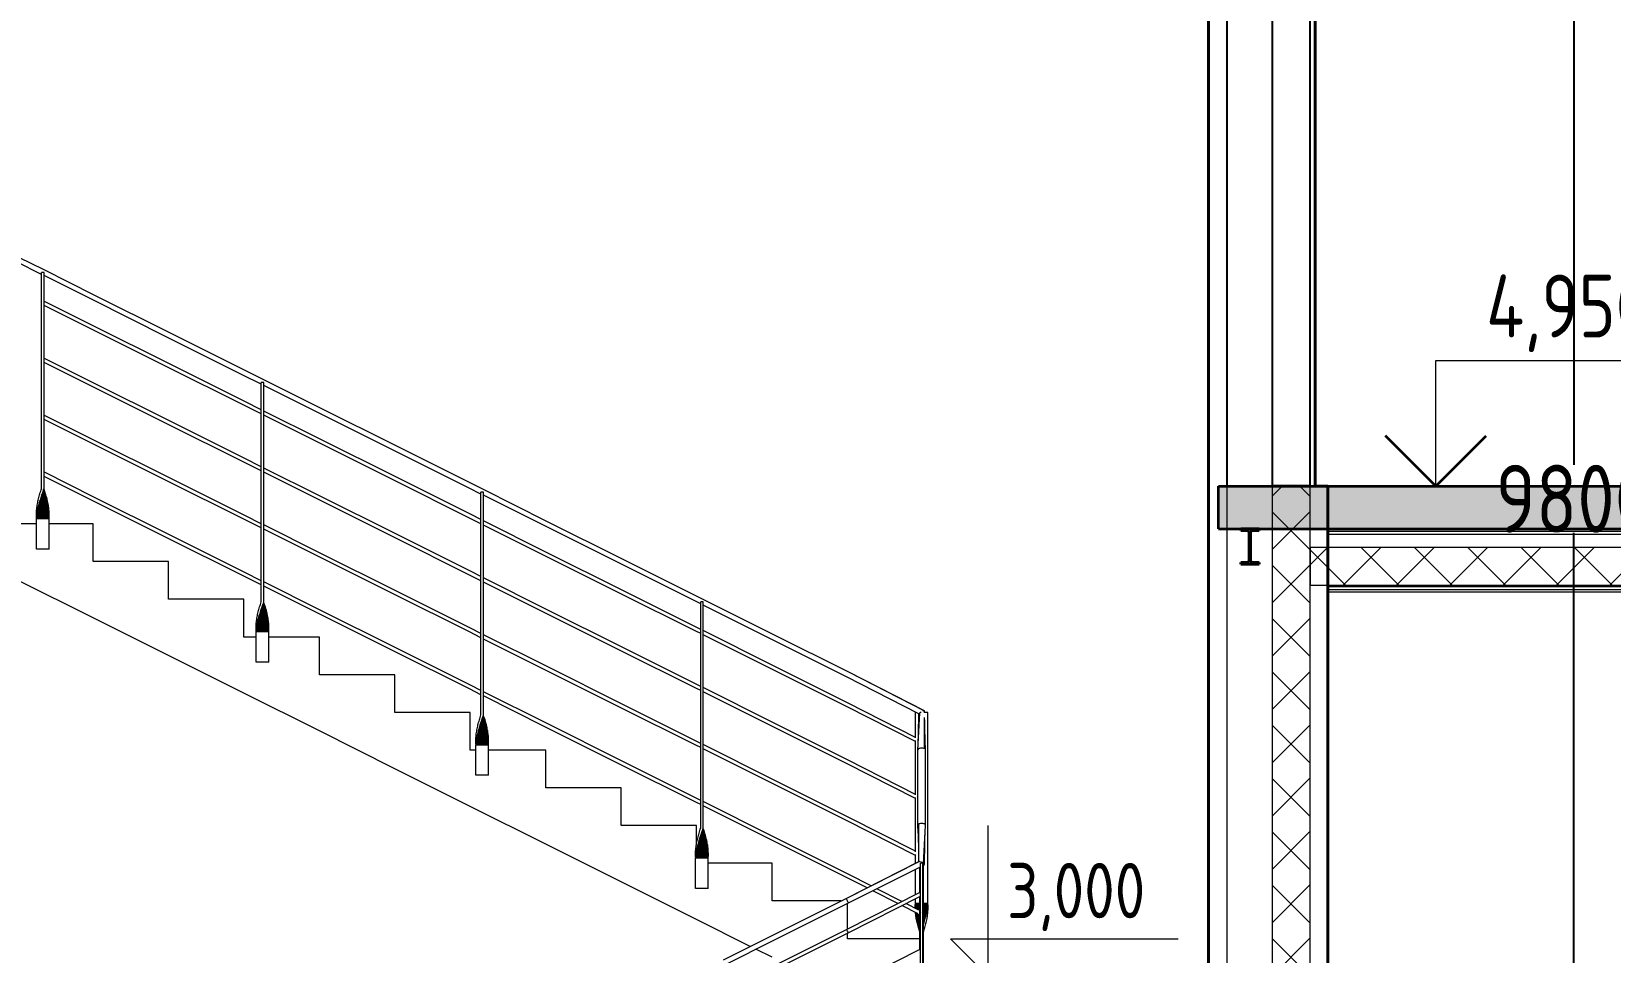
# Model space of a CAD drawing. Header units: millimetres. Extents: x 38742 to 132043, y -3942 to 12834.
# Drawn here: x 67011 to 73289, y 3095 to 6758 of the extents above; entities that cross this region are included whole.
import ezdxf

# ---------------------------------------------------------------- set-up
doc = ezdxf.new("R2010")
doc.units = ezdxf.units.MM
doc.header["$MEASUREMENT"] = 0
for name, color, linetype in [('- Спрятан', 7, 'Continuous'), ('лестницы', 7, 'Continuous'), ('перекрытие', 7, 'Continuous'), ('размеры', 7, 'Continuous'), ('размеры внутр', 7, 'Continuous'), ('стены наруж', 7, 'Continuous'), ('чертеж', 7, 'Continuous')]:
    doc.layers.add(name, color=color, linetype=linetype)
for name, color, linetype, lineweight in [('- Спрятан_Ном._пера__96', 7, 'Continuous', 13), ('- Спрятан_Ном._пера__98', 7, 'Continuous', 35), ('лестницы_Ном._пера__96', 7, 'Continuous', 13), ('перекрытие_Ном._пера__94', 252, 'Continuous', 13), ('перекрытие_Ном._пера__98', 7, 'Continuous', 35), ('размеры_Ном._пера__51', 98, 'Continuous', 50), ('размеры_Ном._пера__96', 7, 'Continuous', 13), ('стены наруж_Ном._пера__1', 7, 'Continuous', 25), ('стены наруж_Ном._пера__96', 7, 'Continuous', 13), ('стены наруж_Ном._пера__99', 7, 'Continuous', 40), ('чертеж_Ном._пера__96', 7, 'Continuous', 13), ('чертеж_Ном._пера__98', 7, 'Continuous', 35), ('штриховка_Ном._пера__96', 7, 'Continuous', 13)]:
    doc.layers.add(name, color=color, linetype=linetype, lineweight=lineweight)
doc.styles.add('СГЕНЕРИР_СТИЛЬ_1', font='gost_2_304-81_type.ttf')
doc.dimstyles.new('СГЕНЕРИР_СТИЛЬ__1', dxfattribs={"dimtxt": 270.000005, "dimasz": 95, "dimexe": 0.18, "dimexo": 0, "dimgap": 0.09, "dimtad": 1, "dimtih": 1, "dimtoh": 1, "dimdec": 0, "dimzin": 0, "dimdsep": 46, "dimtxsty": 'СГЕНЕРИР_СТИЛЬ_1', "dimblk": 'ARROWHEAD_6', "dimblk1": 'ARROWHEAD_6', "dimblk2": 'ARROWHEAD_6', "dimcen": 0.09, "dimclrd": 7, "dimclre": 7, "dimclrt": 98, "dimadec": 0, "dimazin": 0, "dimtfac": 1, "dimtdec": 4, "dimtmove": 0, "dimatfit": 3, "dimfxl": 1, "dimtolj": 1, "dimtzin": 0, "dimarcsym": 0})
pattern_1 = [(45, (0, 0), (-106.06602, 106.06602), []), (135, (0, 0), (106.06602, 106.06602), [])]

# ---------------------------------------------------------------- blocks, each defined once
blk = doc.blocks.new('Элемент разреза_5_1')
at = {"layer": 'стены наруж_Ном._пера__1', "linetype": 'Continuous'}
for p, q in [((71765.7, 4950), (71765.7, 9800)), ((71765.7, 4950), (71765.7, 9800)), ((71945.7, 4950), (71945.7, 9800)), ((71945.7, 4950), (71945.7, 9800)), ((72095.7, 4950), (72095.7, 9800)), ((72095.7, 4950), (72095.7, 9800))]:
    blk.add_line(p, q, dxfattribs=at)
at = {"layer": 'стены наруж_Ном._пера__99', "linetype": 'Continuous'}
for p, q in [((71745.7, 9800), (71765.7, 9800)), ((71745.7, 9735.7), (71745.7, 9800)), ((71765.7, 9800), (71945.7, 9800)), ((71945.7, 9800), (72095.7, 9800)), ((72095.7, 9800), (72115.7, 9800)), ((72115.7, 4950), (72115.7, 9800)), ((71715.7, 9727.6), (71745.7, 9735.7)), ((71690.7, 9720.9), (71715.7, 9727.6)), ((71690.7, 4950), (71690.7, 9720.9)), ((71795.7, 9165), (71798.6, 9172.1)), ((71798.6, 9172.1), (71805.7, 9175)), ((71805.7, 9175), (71905.7, 9175)), ((71912.7, 9172.1), (71905.7, 9175)), ((71915.7, 9165), (71912.7, 9172.1)), ((71795.7, 9065), (71795.7, 9165)), ((71915.7, 9065), (71915.7, 9165)), ((71798.6, 9057.9), (71795.7, 9065)), ((71805.7, 9055), (71798.6, 9057.9)), ((71805.7, 9055), (71905.7, 9055)), ((71905.7, 9055), (71912.7, 9057.9)), ((71912.7, 9057.9), (71915.7, 9065)), ((71945.7, 4950), (72095.7, 4950))]:
    blk.add_line(p, q, dxfattribs=at)
blk = doc.blocks.new('Элемент разреза_6_1')
at = {"layer": 'лестницы_Ном._пера__96', "linetype": 'Continuous'}
for p, q in [((67050.7, 5792.6), (66951.7, 5842.1)), ((67060.7, 5810.1), (66960.7, 5860.1)), ((67060.7, 5800), (67050.7, 5800)), ((67050.7, 4940), (67050.7, 5800)), ((67260.7, 5710.1), (67060.7, 5810.1)), ((67060.7, 4940), (67060.7, 5800)), ((67251.7, 5692.1), (67060.7, 5787.6)), ((67050.7, 5674.1), (67049.1, 5674.9)), ((67252.3, 5573.3), (67060.7, 5669.1)), ((67259, 5586.7), (67062.2, 5685.1)), ((67551.7, 5542.1), (67251.7, 5692.1)), ((67560.7, 5560.1), (67260.7, 5710.1)), ((67552.3, 5423.3), (67252.3, 5573.3)), ((67559, 5436.7), (67259, 5586.7)), ((67851.7, 5392.1), (67551.7, 5542.1)), ((67860.7, 5410.1), (67560.7, 5560.1)), ((67050.7, 5447.4), (67049.1, 5448.2)), ((67252.3, 5346.6), (67060.7, 5442.4)), ((67259, 5360), (67062.2, 5458.4)), ((67852.3, 5273.3), (67552.3, 5423.3)), ((67859, 5286.7), (67559, 5436.7)), ((67934.4, 5373.2), (67860.7, 5410.1)), ((67552.3, 5196.6), (67252.3, 5346.6)), ((67559, 5210), (67259, 5360)), ((67924.4, 5355.7), (67851.7, 5392.1)), ((67934.4, 5363.1), (67924.4, 5363.1)), ((67924.4, 4490), (67924.4, 5363.1)), ((68160.7, 5260.1), (67934.4, 5373.2)), ((67934.4, 4490), (67934.4, 5363.1)), ((68151.7, 5242.1), (67934.4, 5350.7)), ((67924.4, 5254), (67859, 5286.7)), ((67050.7, 5220.8), (67049.1, 5221.6)), ((67252.3, 5120), (67060.7, 5215.8)), ((67259, 5133.4), (67062.2, 5231.8)), ((67924.4, 5237.2), (67852.3, 5273.3)), ((68159, 5136.7), (67934.4, 5249)), ((68152.3, 5123.3), (67934.4, 5232.2)), ((68451.7, 5092.1), (68151.7, 5242.1)), ((68460.7, 5110.1), (68160.7, 5260.1)), ((67852.3, 5046.6), (67552.3, 5196.6)), ((67859, 5060), (67559, 5210)), ((67552.3, 4970), (67252.3, 5120)), ((67559, 4983.4), (67259, 5133.4)), ((68452.3, 4973.3), (68152.3, 5123.3)), ((68459, 4986.7), (68159, 5136.7)), ((68751.7, 4942.1), (68451.7, 5092.1)), ((68760.7, 4960.1), (68460.7, 5110.1)), ((67924.4, 5010.6), (67852.3, 5046.6)), ((67924.4, 5027.3), (67859, 5060)), ((67050.7, 4994.1), (67049.1, 4994.9)), ((67252.3, 4893.3), (67060.7, 4989.1)), ((67259, 4906.7), (67062.2, 5005.1)), ((67852.3, 4820), (67552.3, 4970)), ((67859, 4833.4), (67559, 4983.4)), ((68159, 4910), (67934.4, 5022.3)), ((68152.3, 4896.6), (67934.4, 5005.6)), ((68752.3, 4823.3), (68452.3, 4973.3)), ((68759, 4836.7), (68459, 4986.7)), ((68808.2, 4936.3), (68760.7, 4960.1)), ((67037.6, 4895), (67038.8, 4900)), ((67038.8, 4900), (67040.1, 4905)), ((67040.1, 4905), (67041.5, 4910)), ((67041.5, 4910), (67042.9, 4915)), ((67042.9, 4915), (67044.4, 4920)), ((67044.4, 4920), (67045.9, 4925)), ((67045.9, 4925), (67047.4, 4930)), ((67045.9, 4895), (67047.5, 4900)), ((67047.4, 4930), (67049, 4935)), ((67047.5, 4900), (67049.1, 4905)), ((67072.5, 4900), (67047.5, 4900)), ((67049, 4935), (67050.7, 4940)), ((67049.1, 4905), (67050.7, 4910)), ((67071.2, 4905), (67049.1, 4905)), ((67050.7, 4910), (67052.4, 4915)), ((67069.8, 4910), (67050.7, 4910)), ((67052.4, 4915), (67054, 4920)), ((67068.4, 4915), (67052.4, 4915)), ((67054, 4920), (67055.7, 4925)), ((67067, 4920), (67054, 4920)), ((67055.7, 4925), (67057.4, 4930)), ((67065.4, 4925), (67055.7, 4925)), ((67057.4, 4930), (67059, 4935)), ((67063.9, 4930), (67057.4, 4930)), ((67059, 4935), (67060.7, 4940)), ((67062.3, 4935), (67059, 4935)), ((67063.9, 4930), (67062.3, 4935)), ((67065.4, 4925), (67063.9, 4930)), ((67067, 4920), (67065.4, 4925)), ((67068.4, 4915), (67067, 4920)), ((67069.8, 4910), (67068.4, 4915)), ((67071.2, 4905), (67069.8, 4910)), ((67072.5, 4900), (67071.2, 4905)), ((67073.7, 4895), (67072.5, 4900)), ((67559, 4756.7), (67259, 4906.7)), ((68459, 4760), (68159, 4910)), ((68798.2, 4918.9), (68751.7, 4942.1)), ((68808.2, 4926.2), (68798.2, 4926.2)), ((68798.2, 4040), (68798.2, 4926.2)), ((69060.7, 4810.1), (68808.2, 4936.3)), ((68808.2, 4040), (68808.2, 4926.2)), ((69051.7, 4792.1), (68808.2, 4913.9)), ((67030.2, 4840), (67030.4, 4845)), ((67030.2, 4835), (67030.2, 4840)), ((67030.2, 4830), (67030.2, 4835)), ((67030.4, 4845), (67030.7, 4850)), ((67030.7, 4850), (67031, 4855)), ((67031, 4855), (67031.5, 4860)), ((67031.5, 4860), (67032.1, 4865)), ((67031.5, 4830), (67032.1, 4835)), ((67032.1, 4865), (67032.8, 4870)), ((67032.1, 4835), (67032.8, 4840)), ((67081.2, 4835), (67032.1, 4835)), ((67032.8, 4870), (67033.6, 4875)), ((67032.8, 4840), (67033.6, 4845)), ((67081.1, 4840), (67032.8, 4840)), ((67033.6, 4875), (67034.4, 4880)), ((67033.6, 4845), (67034.5, 4850)), ((67080.9, 4845), (67033.6, 4845)), ((67034.4, 4880), (67035.4, 4885)), ((67034.5, 4850), (67035.5, 4855)), ((67080.7, 4850), (67034.5, 4850)), ((67035.4, 4885), (67036.5, 4890)), ((67035.5, 4855), (67036.5, 4860)), ((67080.3, 4855), (67035.5, 4855)), ((67036.5, 4890), (67037.6, 4895)), ((67036.5, 4860), (67037.7, 4865)), ((67079.8, 4860), (67036.5, 4860)), ((67037.7, 4865), (67038.9, 4870)), ((67079.2, 4865), (67037.7, 4865)), ((67038.9, 4870), (67040.2, 4875)), ((67078.5, 4870), (67038.9, 4870)), ((67040.2, 4875), (67041.5, 4880)), ((67077.8, 4875), (67040.2, 4875)), ((67041.5, 4880), (67042.9, 4885)), ((67076.9, 4880), (67041.5, 4880)), ((67042.9, 4885), (67044.4, 4890)), ((67075.9, 4885), (67042.9, 4885)), ((67044.4, 4890), (67045.9, 4895)), ((67074.8, 4890), (67044.4, 4890)), ((67073.7, 4895), (67045.9, 4895)), ((67074.8, 4890), (67073.7, 4895)), ((67075.9, 4885), (67074.8, 4890)), ((67076.9, 4880), (67075.9, 4885)), ((67077.8, 4875), (67076.9, 4880)), ((67078.5, 4870), (67077.8, 4875)), ((67079.2, 4865), (67078.5, 4870)), ((67079.8, 4860), (67079.2, 4865)), ((67080.3, 4855), (67079.8, 4860)), ((67080.7, 4850), (67080.3, 4855)), ((67080.9, 4845), (67080.7, 4850)), ((67081.1, 4840), (67080.9, 4845)), ((67081.2, 4835), (67081.1, 4840)), ((67081.1, 4830), (67081.2, 4835)), ((67552.3, 4743.3), (67252.3, 4893.3)), ((68452.3, 4746.6), (68152.3, 4896.6)), ((68798.2, 4817.1), (68759, 4836.7)), ((67030.7, 4800), (66955.7, 4800)), ((67030.4, 4825), (67030.2, 4830)), ((67030.7, 4820), (67031, 4825)), ((67080.7, 4820), (67030.7, 4820)), ((67030.7, 4700), (67030.7, 4820)), ((67031, 4825), (67031.5, 4830)), ((67080.9, 4825), (67031, 4825)), ((67081.1, 4830), (67031.5, 4830)), ((67080.7, 4820), (67080.9, 4825)), ((67080.7, 4700), (67080.7, 4820)), ((67255.7, 4800), (67080.7, 4800)), ((67080.9, 4825), (67081.1, 4830)), ((67255.7, 4650), (67255.7, 4800)), ((67924.4, 4783.9), (67852.3, 4820)), ((67924.4, 4800.7), (67859, 4833.4)), ((68159, 4683.4), (67934.4, 4795.7)), ((68152.3, 4670), (67934.4, 4778.9)), ((68798.2, 4800.4), (68752.3, 4823.3)), ((69059, 4686.7), (68808.2, 4812.1)), ((69052.3, 4673.3), (68808.2, 4795.4)), ((69351.7, 4642.1), (69051.7, 4792.1)), ((69360.7, 4660.1), (69060.7, 4810.1)), ((67852.3, 4593.3), (67552.3, 4743.3)), ((67859, 4606.7), (67559, 4756.7)), ((68752.3, 4596.6), (68452.3, 4746.6)), ((68759, 4610), (68459, 4760)), ((67080.7, 4700), (67030.7, 4700)), ((67555.7, 4650), (67255.7, 4650)), ((67555.7, 4500), (67555.7, 4650)), ((68452.3, 4520), (68152.3, 4670)), ((68459, 4533.4), (68159, 4683.4)), ((69352.3, 4523.3), (69052.3, 4673.3)), ((69359, 4536.7), (69059, 4686.7)), ((69660.7, 4510.1), (69360.7, 4660.1)), ((67924.4, 4557.2), (67852.3, 4593.3)), ((67924.4, 4574), (67859, 4606.7)), ((68798.2, 4573.7), (68752.3, 4596.6)), ((68798.2, 4590.5), (68759, 4610)), ((69059, 4460), (68808.2, 4585.5)), ((69651.7, 4492.1), (69351.7, 4642.1)), ((67255.7, 4426.3), (66955.7, 4576.4)), ((68159, 4456.7), (67934.4, 4569)), ((68152.3, 4443.3), (67934.4, 4552.2)), ((68759, 4383.4), (68459, 4533.4)), ((69052.3, 4446.6), (68808.2, 4568.7)), ((69652.3, 4373.3), (69352.3, 4523.3)), ((69659, 4386.7), (69359, 4536.7)), ((67855.7, 4500), (67555.7, 4500)), ((67855.7, 4350), (67855.7, 4500)), ((67913.9, 4455), (67915.2, 4460)), ((67915.2, 4460), (67916.6, 4465)), ((67916.6, 4465), (67918.1, 4470)), ((67918.1, 4470), (67919.6, 4475)), ((67919.6, 4475), (67921.2, 4480)), ((67921.2, 4480), (67922.8, 4485)), ((67922.8, 4485), (67924.4, 4490)), ((67922.8, 4455), (67924.5, 4460)), ((67924.5, 4460), (67926.1, 4465)), ((67943.6, 4460), (67924.5, 4460)), ((67926.1, 4465), (67927.8, 4470)), ((67942.2, 4465), (67926.1, 4465)), ((67927.8, 4470), (67929.4, 4475)), ((67940.7, 4470), (67927.8, 4470)), ((67929.4, 4475), (67931.1, 4480)), ((67939.2, 4475), (67929.4, 4475)), ((67931.1, 4480), (67932.8, 4485)), ((67937.6, 4480), (67931.1, 4480)), ((67932.8, 4485), (67934.4, 4490)), ((67936, 4485), (67932.8, 4485)), ((67937.6, 4480), (67936, 4485)), ((67939.2, 4475), (67937.6, 4480)), ((67940.7, 4470), (67939.2, 4475)), ((67942.2, 4465), (67940.7, 4470)), ((67943.6, 4460), (67942.2, 4465)), ((67945, 4455), (67943.6, 4460)), ((68752.3, 4370), (68452.3, 4520)), ((69359, 4310), (69059, 4460)), ((69671.9, 4482), (69651.7, 4492.1)), ((69681.9, 4499.4), (69660.7, 4510.1)), ((69681.9, 4489.4), (69671.9, 4489.4)), ((69671.9, 3590), (69671.9, 4489.4)), ((69960.7, 4360.1), (69681.9, 4499.4)), ((69681.9, 3590), (69681.9, 4489.4)), ((69951.7, 4342.1), (69681.9, 4477)), ((67555.7, 4276.3), (67255.7, 4426.3)), ((67904, 4390), (67904.1, 4395)), ((67904.1, 4395), (67904.4, 4400)), ((67904.4, 4400), (67904.8, 4405)), ((67904.8, 4405), (67905.3, 4410)), ((67905.3, 4410), (67905.8, 4415)), ((67905.8, 4415), (67906.5, 4420)), ((67906.5, 4420), (67907.3, 4425)), ((67906.6, 4390), (67907.3, 4395)), ((67907.3, 4425), (67908.2, 4430)), ((67907.3, 4395), (67908.2, 4400)), ((67954.7, 4395), (67907.3, 4395)), ((67908.2, 4430), (67909.2, 4435)), ((67908.2, 4400), (67909.2, 4405)), ((67954.4, 4400), (67908.2, 4400)), ((67909.2, 4435), (67910.2, 4440)), ((67909.2, 4405), (67910.3, 4410)), ((67954, 4405), (67909.2, 4405)), ((67910.2, 4440), (67911.4, 4445)), ((67910.3, 4410), (67911.4, 4415)), ((67953.6, 4410), (67910.3, 4410)), ((67911.4, 4445), (67912.6, 4450)), ((67911.4, 4415), (67912.6, 4420)), ((67953, 4415), (67911.4, 4415)), ((67912.6, 4450), (67913.9, 4455)), ((67912.6, 4420), (67913.9, 4425)), ((67952.3, 4420), (67912.6, 4420)), ((67913.9, 4425), (67915.3, 4430)), ((67951.5, 4425), (67913.9, 4425)), ((67915.3, 4430), (67916.7, 4435)), ((67950.6, 4430), (67915.3, 4430)), ((67916.7, 4435), (67918.2, 4440)), ((67949.7, 4435), (67916.7, 4435)), ((67918.2, 4440), (67919.7, 4445)), ((67948.6, 4440), (67918.2, 4440)), ((67919.7, 4445), (67921.2, 4450)), ((67947.5, 4445), (67919.7, 4445)), ((67921.2, 4450), (67922.8, 4455)), ((67946.2, 4450), (67921.2, 4450)), ((67945, 4455), (67922.8, 4455)), ((67946.2, 4450), (67945, 4455)), ((67947.5, 4445), (67946.2, 4450)), ((67948.6, 4440), (67947.5, 4445)), ((67949.7, 4435), (67948.6, 4440)), ((67950.6, 4430), (67949.7, 4435)), ((67951.5, 4425), (67950.6, 4430)), ((67952.3, 4420), (67951.5, 4425)), ((67953, 4415), (67952.3, 4420)), ((67953.6, 4410), (67953, 4415)), ((67954, 4405), (67953.6, 4410)), ((67954.4, 4400), (67954, 4405)), ((67954.7, 4395), (67954.4, 4400)), ((67954.9, 4390), (67954.7, 4395)), ((68452.3, 4293.3), (68152.3, 4443.3)), ((68459, 4306.7), (68159, 4456.7)), ((69352.3, 4296.6), (69052.3, 4446.6)), ((67904.4, 4350), (67855.7, 4350)), ((67903.9, 4385), (67904, 4390)), ((67904, 4380), (67903.9, 4385)), ((67904.1, 4375), (67904, 4380)), ((67904.4, 4370), (67904.8, 4375)), ((67954.4, 4370), (67904.4, 4370)), ((67904.4, 4250), (67904.4, 4370)), ((67904.8, 4375), (67905.3, 4380)), ((67954.7, 4375), (67904.8, 4375)), ((67905.3, 4380), (67905.9, 4385)), ((67954.8, 4380), (67905.3, 4380)), ((67905.9, 4385), (67906.6, 4390)), ((67954.9, 4385), (67905.9, 4385)), ((67954.9, 4390), (67906.6, 4390)), ((67954.4, 4370), (67954.7, 4375)), ((67954.4, 4250), (67954.4, 4370)), ((68155.7, 4350), (67954.4, 4350)), ((67954.7, 4375), (67954.8, 4380)), ((67954.8, 4380), (67954.9, 4385)), ((67954.9, 4385), (67954.9, 4390)), ((68155.7, 4200), (68155.7, 4350)), ((68798.2, 4347), (68752.3, 4370)), ((68798.2, 4363.8), (68759, 4383.4)), ((69059, 4233.4), (68808.2, 4358.8)), ((69052.3, 4220), (68808.2, 4342)), ((69671.9, 4363.5), (69652.3, 4373.3)), ((69671.9, 4380.3), (69659, 4386.7)), ((69959, 4236.7), (69681.9, 4375.3)), ((69952.3, 4223.3), (69681.9, 4358.5)), ((70251.7, 4192.1), (69951.7, 4342.1)), ((70260.7, 4210.1), (69960.7, 4360.1)), ((67855.7, 4126.2), (67555.7, 4276.3)), ((68752.3, 4143.3), (68452.3, 4293.3)), ((68759, 4156.7), (68459, 4306.7)), ((69652.3, 4146.6), (69352.3, 4296.6)), ((69659, 4160), (69359, 4310)), ((67954.4, 4250), (67904.4, 4250)), ((69352.3, 4070), (69052.3, 4220)), ((69359, 4083.4), (69059, 4233.4)), ((70252.3, 4073.3), (69952.3, 4223.3)), ((70259, 4086.7), (69959, 4236.7)), ((70562, 4056.7), (70260.7, 4210.1)), ((70561.2, 4057), (70260.7, 4210.1)), ((68455.7, 4200), (68155.7, 4200)), ((68455.7, 4050), (68455.7, 4200)), ((68798.2, 4137.1), (68759, 4156.7)), ((69671.9, 4136.8), (69652.3, 4146.6)), ((69671.9, 4153.6), (69659, 4160)), ((69959, 4010), (69681.9, 4148.6)), ((70539, 4044.5), (70251.7, 4192.1)), ((68155.7, 3976.2), (67855.7, 4126.2)), ((68798.2, 4120.4), (68752.3, 4143.3)), ((69059, 4006.7), (68808.2, 4132.1)), ((69052.3, 3993.3), (68808.2, 4115.4)), ((69659, 3933.4), (69359, 4083.4)), ((69952.3, 3996.6), (69681.9, 4131.8)), ((70525.7, 3950.8), (70259, 4086.7)), ((68755.7, 4050), (68455.7, 4050)), ((68755.7, 3900), (68755.7, 4050)), ((68790.4, 4015), (68791.9, 4020)), ((68791.9, 4020), (68793.4, 4025)), ((68793.4, 4025), (68794.9, 4030)), ((68794.9, 4030), (68796.5, 4035)), ((68796.5, 4035), (68798.2, 4040)), ((68799.9, 4015), (68801.5, 4020)), ((68801.5, 4020), (68803.2, 4025)), ((68814.5, 4020), (68801.5, 4020)), ((68803.2, 4025), (68804.9, 4030)), ((68812.9, 4025), (68803.2, 4025)), ((68804.9, 4030), (68806.5, 4035)), ((68811.4, 4030), (68804.9, 4030)), ((68806.5, 4035), (68808.2, 4040)), ((68809.8, 4035), (68806.5, 4035)), ((68811.4, 4030), (68809.8, 4035)), ((68812.9, 4025), (68811.4, 4030)), ((68814.5, 4020), (68812.9, 4025)), ((68815.9, 4015), (68814.5, 4020)), ((69652.3, 3920), (69352.3, 4070)), ((70525.7, 3934.6), (70252.3, 4073.3)), ((70528.4, 4050), (70525.7, 4050)), ((70525.7, 3948.8), (70525.7, 4050)), ((70535.7, 3900), (70543, 4047.9)), ((70536.9, 3925.3), (70540.6, 4045.9)), ((70538.1, 3965.5), (70539, 4044.5)), ((70540.6, 4045.9), (70539, 4044.5)), ((70543, 4047.9), (70540.6, 4045.9)), ((70545.9, 4050), (70543, 4047.9)), ((70543, 4047.4), (70543, 4047.9)), ((70549, 4052.1), (70545.9, 4050)), ((70556.9, 4056.2), (70554.8, 4055.5)), ((70558.7, 4056.7), (70556.9, 4056.2)), ((70560.2, 4057), (70558.7, 4056.7)), ((70561.2, 4057), (70560.1, 4057.6)), ((70561.2, 4057), (70560.2, 4057)), ((70575.7, 4050), (70560.5, 4050)), ((70562, 4056.7), (70561.2, 4057)), ((70562.3, 4056.2), (70562, 4056.7)), ((70562.3, 4050), (70562.3, 4056.2)), ((70562.3, 4050), (70562.3, 4053)), ((70562.4, 3906.2), (70562.3, 4029.2)), ((70564, 3904.9), (70562.7, 4019.9)), ((70575.7, 3290), (70575.7, 4050)), ((68455.7, 3826.1), (68155.7, 3976.2)), ((68778.5, 3955), (68779, 3960)), ((68779, 3960), (68779.6, 3965)), ((68779.6, 3965), (68780.3, 3970)), ((68780.3, 3970), (68781.1, 3975)), ((68781.1, 3975), (68781.9, 3980)), ((68781.9, 3980), (68782.9, 3985)), ((68782.9, 3985), (68784, 3990)), ((68783, 3955), (68784, 3960)), ((68784, 3990), (68785.1, 3995)), ((68784, 3960), (68785.2, 3965)), ((68827.3, 3960), (68784, 3960)), ((68785.1, 3995), (68786.3, 4000)), ((68785.2, 3965), (68786.4, 3970)), ((68826.7, 3965), (68785.2, 3965)), ((68786.3, 4000), (68787.6, 4005)), ((68786.4, 3970), (68787.7, 3975)), ((68826, 3970), (68786.4, 3970)), ((68787.6, 4005), (68789, 4010)), ((68787.7, 3975), (68789, 3980)), ((68825.3, 3975), (68787.7, 3975)), ((68789, 4010), (68790.4, 4015)), ((68789, 3980), (68790.4, 3985)), ((68824.4, 3980), (68789, 3980)), ((68790.4, 3985), (68791.9, 3990)), ((68823.4, 3985), (68790.4, 3985)), ((68791.9, 3990), (68793.4, 3995)), ((68822.3, 3990), (68791.9, 3990)), ((68793.4, 3995), (68795, 4000)), ((68821.2, 3995), (68793.4, 3995)), ((68795, 4000), (68796.6, 4005)), ((68820, 4000), (68795, 4000)), ((68796.6, 4005), (68798.2, 4010)), ((68818.7, 4005), (68796.6, 4005)), ((68798.2, 4010), (68799.9, 4015)), ((68817.3, 4010), (68798.2, 4010)), ((68815.9, 4015), (68799.9, 4015)), ((68817.3, 4010), (68815.9, 4015)), ((68818.7, 4005), (68817.3, 4010)), ((68820, 4000), (68818.7, 4005)), ((68821.2, 3995), (68820, 4000)), ((68822.3, 3990), (68821.2, 3995)), ((68823.4, 3985), (68822.3, 3990)), ((68824.4, 3980), (68823.4, 3985)), ((68825.3, 3975), (68824.4, 3980)), ((68826, 3970), (68825.3, 3975)), ((68826.7, 3965), (68826, 3970)), ((68827.3, 3960), (68826.7, 3965)), ((68827.8, 3955), (68827.3, 3960)), ((69352.3, 3843.3), (69052.3, 3993.3)), ((69359, 3856.7), (69059, 4006.7)), ((70252.3, 3846.6), (69952.3, 3996.6)), ((70259, 3860), (69959, 4010)), ((70565.2, 3902.3), (70563.2, 3969.4)), ((68778.2, 3900), (68755.7, 3900)), ((68777.7, 3940), (68777.9, 3945)), ((68777.7, 3935), (68777.7, 3940)), ((68777.7, 3930), (68777.7, 3935)), ((68777.9, 3925), (68777.7, 3930)), ((68777.9, 3945), (68778.2, 3950)), ((68778.2, 3950), (68778.5, 3955)), ((68778.2, 3920), (68778.5, 3925)), ((68828.2, 3920), (68778.2, 3920)), ((68778.2, 3800), (68778.2, 3920)), ((68778.5, 3925), (68779, 3930)), ((68828.4, 3925), (68778.5, 3925)), ((68779, 3930), (68779.6, 3935)), ((68828.6, 3930), (68779, 3930)), ((68779.6, 3935), (68780.3, 3940)), ((68828.7, 3935), (68779.6, 3935)), ((68780.3, 3940), (68781.1, 3945)), ((68828.6, 3940), (68780.3, 3940)), ((68781.1, 3945), (68782, 3950)), ((68828.4, 3945), (68781.1, 3945)), ((68782, 3950), (68783, 3955)), ((68828.2, 3950), (68782, 3950)), ((68827.8, 3955), (68783, 3955)), ((68828.2, 3950), (68827.8, 3955)), ((68828.4, 3945), (68828.2, 3950)), ((68828.2, 3920), (68828.4, 3925)), ((68828.2, 3800), (68828.2, 3920)), ((69055.7, 3900), (68828.2, 3900)), ((68828.6, 3940), (68828.4, 3945)), ((68828.4, 3925), (68828.6, 3930)), ((68828.7, 3935), (68828.6, 3940)), ((68828.6, 3930), (68828.7, 3935)), ((69055.7, 3750), (69055.7, 3900)), ((69671.9, 3910.2), (69652.3, 3920)), ((69671.9, 3926.9), (69659, 3933.4)), ((69959, 3783.4), (69681.9, 3921.9)), ((69952.3, 3770), (69681.9, 3905.2)), ((70525.7, 3722.1), (70525.7, 3937.9)), ((70536.1, 3902.3), (70535.7, 3900)), ((70535.7, 3750), (70535.7, 3900)), ((70537.4, 3904.6), (70536.1, 3902.3)), ((70539, 3906.2), (70537.4, 3904.6)), ((70542.2, 3907), (70539, 3906.2)), ((70545.6, 3907.6), (70542.2, 3907)), ((70549, 3907.9), (70545.6, 3907.6)), ((70552.4, 3907.9), (70549, 3907.9)), ((70555.7, 3907.6), (70552.4, 3907.9)), ((70559.1, 3907), (70555.7, 3907.6)), ((70562.4, 3906.2), (70559.1, 3907)), ((70564, 3904.6), (70562.4, 3906.2)), ((70564, 3904.6), (70564, 3904.9)), ((70565.2, 3902.3), (70564, 3904.6)), ((70565.7, 3900), (70564.8, 3918.7)), ((70565.7, 3900), (70565.2, 3902.3)), ((70565.7, 3750), (70565.7, 3900)), ((69652.3, 3693.3), (69352.3, 3843.3)), ((69659, 3706.7), (69359, 3856.7)), ((70525.7, 3708), (70252.3, 3846.6)), ((70525.7, 3724.1), (70259, 3860)), ((68755.7, 3676.1), (68455.7, 3826.1)), ((68828.2, 3800), (68778.2, 3800)), ((70252.3, 3620), (69952.3, 3770)), ((70259, 3633.4), (69959, 3783.4)), ((69355.7, 3750), (69055.7, 3750)), ((69355.7, 3600), (69355.7, 3750)), ((69671.9, 3700.3), (69659, 3706.7)), ((70525.7, 3495.5), (70525.7, 3711.2)), ((70535.7, 3600), (70535.7, 3750)), ((70565.7, 3600), (70565.7, 3750)), ((69055.7, 3526.1), (68755.7, 3676.1)), ((69671.9, 3683.5), (69652.3, 3693.3)), ((69959, 3556.7), (69681.9, 3695.3)), ((69952.3, 3543.3), (69681.9, 3678.5)), ((69655.7, 3600), (69355.7, 3600)), ((69655.7, 3529.8), (69655.7, 3600)), ((69667.1, 3575), (69668.7, 3580)), ((69668.7, 3580), (69670.3, 3585)), ((69670.3, 3585), (69671.9, 3590)), ((69676.9, 3575), (69678.6, 3580)), ((69678.6, 3580), (69680.3, 3585)), ((69685.1, 3580), (69678.6, 3580)), ((69680.3, 3585), (69681.9, 3590)), ((69683.5, 3585), (69680.3, 3585)), ((69685.1, 3580), (69683.5, 3585)), ((69686.7, 3575), (69685.1, 3580)), ((70525.7, 3481.3), (70252.3, 3620)), ((70525.7, 3497.5), (70259, 3633.4)), ((70536.9, 3574.7), (70535.7, 3600)), ((70537.4, 3604.6), (70536.1, 3602.3)), ((70538.1, 3534.5), (70536.1, 3602.3)), ((70539, 3606.2), (70537.4, 3604.6)), ((70537.4, 3604.1), (70537.4, 3604.6)), ((70539, 3457.9), (70537.4, 3604.6)), ((70542.2, 3607), (70539, 3606.2)), ((70539, 3456.6), (70539, 3606.2)), ((70545.6, 3607.6), (70542.2, 3607)), ((70549, 3607.9), (70545.6, 3607.6)), ((70552.4, 3607.9), (70549, 3607.9)), ((70555.7, 3607.6), (70552.4, 3607.9)), ((70559.1, 3607), (70555.7, 3607.6)), ((70558.3, 3447.9), (70565.7, 3600)), ((70562.4, 3606.2), (70559.1, 3607)), ((70560.7, 3445.9), (70564.8, 3581.3)), ((70564, 3604.6), (70562.4, 3606.2)), ((70565.2, 3602.3), (70564, 3604.6)), ((69355.7, 3376), (69055.7, 3526.1)), ((69653.3, 3515), (69654, 3520)), ((69654, 3520), (69654.8, 3525)), ((69654.8, 3525), (69655.7, 3530)), ((69655.7, 3530), (69656.7, 3535)), ((69656.7, 3535), (69657.7, 3540)), ((69657.7, 3540), (69658.9, 3545)), ((69658.9, 3545), (69660.1, 3550)), ((69658.9, 3515), (69660.1, 3520)), ((69660.1, 3550), (69661.4, 3555)), ((69660.1, 3520), (69661.4, 3525)), ((69699.8, 3520), (69660.1, 3520)), ((69661.4, 3555), (69662.7, 3560)), ((69661.4, 3525), (69662.8, 3530)), ((69699, 3525), (69661.4, 3525)), ((69662.7, 3560), (69664.1, 3565)), ((69662.8, 3530), (69664.2, 3535)), ((69698.1, 3530), (69662.8, 3530)), ((69664.1, 3565), (69665.6, 3570)), ((69664.2, 3535), (69665.7, 3540)), ((69697.2, 3535), (69664.2, 3535)), ((69665.6, 3570), (69667.1, 3575)), ((69665.7, 3540), (69667.2, 3545)), ((69696.1, 3540), (69665.7, 3540)), ((69667.2, 3545), (69668.7, 3550)), ((69695, 3545), (69667.2, 3545)), ((69668.7, 3550), (69670.3, 3555)), ((69693.7, 3550), (69668.7, 3550)), ((69670.3, 3555), (69672, 3560)), ((69692.5, 3555), (69670.3, 3555)), ((69672, 3560), (69673.6, 3565)), ((69691.1, 3560), (69672, 3560)), ((69673.6, 3565), (69675.3, 3570)), ((69689.7, 3565), (69673.6, 3565)), ((69675.3, 3570), (69676.9, 3575)), ((69688.2, 3570), (69675.3, 3570)), ((69686.7, 3575), (69676.9, 3575)), ((69688.2, 3570), (69686.7, 3575)), ((69689.7, 3565), (69688.2, 3570)), ((69691.1, 3560), (69689.7, 3565)), ((69692.5, 3555), (69691.1, 3560)), ((69693.7, 3550), (69692.5, 3555)), ((69695, 3545), (69693.7, 3550)), ((69696.1, 3540), (69695, 3545)), ((69697.2, 3535), (69696.1, 3540)), ((69698.1, 3530), (69697.2, 3535)), ((69699, 3525), (69698.1, 3530)), ((69699.8, 3520), (69699, 3525)), ((69700.5, 3515), (69699.8, 3520)), ((70252.3, 3393.3), (69952.3, 3543.3)), ((70259, 3406.7), (69959, 3556.7)), ((70562.3, 3444.5), (70563.2, 3530.6)), ((69651.4, 3485), (69651.5, 3490)), ((69651.5, 3480), (69651.4, 3485)), ((69651.5, 3490), (69651.6, 3495)), ((69651.6, 3475), (69651.5, 3480)), ((69651.6, 3495), (69651.9, 3500)), ((69651.9, 3500), (69652.3, 3505)), ((69651.9, 3470), (69652.3, 3475)), ((69701.9, 3470), (69651.9, 3470)), ((69651.9, 3350), (69651.9, 3470)), ((69652.3, 3505), (69652.8, 3510)), ((69652.3, 3475), (69652.8, 3480)), ((69702.2, 3475), (69652.3, 3475)), ((69652.8, 3510), (69653.3, 3515)), ((69652.8, 3480), (69653.4, 3485)), ((69702.3, 3480), (69652.8, 3480)), ((69653.4, 3485), (69654.1, 3490)), ((69702.4, 3485), (69653.4, 3485)), ((69654.1, 3490), (69654.8, 3495)), ((69702.4, 3490), (69654.1, 3490)), ((69654.8, 3495), (69655.7, 3500)), ((69702.2, 3495), (69654.8, 3495)), ((69655.7, 3500), (69656.7, 3505)), ((69701.9, 3500), (69655.7, 3500)), ((69656.7, 3505), (69657.8, 3510)), ((69701.5, 3505), (69656.7, 3505)), ((69657.8, 3510), (69658.9, 3515)), ((69701.1, 3510), (69657.8, 3510)), ((69700.5, 3515), (69658.9, 3515)), ((69701.1, 3510), (69700.5, 3515)), ((69701.5, 3505), (69701.1, 3510)), ((69701.9, 3500), (69701.5, 3505)), ((69702.2, 3495), (69701.9, 3500)), ((69701.9, 3470), (69702.2, 3475)), ((69701.9, 3350), (69701.9, 3470)), ((69702.4, 3490), (69702.2, 3495)), ((69702.2, 3475), (69702.3, 3480)), ((69702.3, 3480), (69702.4, 3485)), ((69702.4, 3485), (69702.4, 3490)), ((70250.6, 3310.1), (70540.1, 3457)), ((70250.6, 3310.1), (70539.4, 3456.7)), ((70525.7, 3449.8), (70525.7, 3484.6)), ((70539, 3456.4), (70540.1, 3457)), ((70540.1, 3457), (70539.4, 3456.7)), ((70541.2, 3457), (70540.1, 3457)), ((70542.6, 3456.7), (70541.2, 3457)), ((70544.4, 3456.2), (70542.6, 3456.7)), ((70546.5, 3455.5), (70544.4, 3456.2)), ((70552.3, 3452.1), (70549.1, 3454.1)), ((69955.7, 3450), (69701.9, 3450)), ((69955.7, 3300), (69955.7, 3450)), ((70333.4, 3352.1), (70252.3, 3393.3)), ((70349.8, 3360.4), (70259, 3406.7)), ((70259.6, 3292.1), (70545.7, 3436.1)), ((70525.7, 3325.4), (70525.7, 3426.1)), ((70543.2, 3403.3), (70543.2, 3434.9)), ((70543.2, 3334.2), (70543.2, 3403.3)), ((70544.1, 3350), (70543.5, 3435)), ((70544, 3334.7), (70544.9, 3435.8)), ((70555.7, 3450), (70545.7, 3450)), ((70545.7, 2690), (70545.7, 3450)), ((70555.4, 3450), (70552.3, 3452.1)), ((70555.7, 2690), (70555.7, 3450)), ((70558.3, 3447.9), (70555.7, 3449.8)), ((70555.7, 3441.2), (70562.3, 3444.5)), ((70557.1, 3326.7), (70557.9, 3442.3)), ((70558.2, 3403.3), (70558.2, 3442.4)), ((70558.2, 3253.3), (70558.2, 3403.3)), ((70560.7, 3445.9), (70558.3, 3447.9)), ((70562.3, 3444.5), (70560.7, 3445.9)), ((69655.7, 3225.9), (69355.7, 3376)), ((69701.9, 3350), (69651.9, 3350)), ((70252.3, 3186.7), (70544, 3334.7)), ((70455.9, 3290), (70356.1, 3340.7)), ((70472, 3298.2), (70372.4, 3348.9)), ((70545.7, 3334), (70544, 3334.7)), ((70557.1, 3326.7), (70555.7, 3327.9)), ((70557.3, 3325.3), (70557.2, 3342.3)), ((69950.6, 3160.1), (70250.6, 3310.1)), ((70230.5, 3300), (69955.7, 3300)), ((69959.6, 3142.1), (70259.6, 3292.1)), ((70250.8, 3309.7), (70250.6, 3310.1)), ((70251.1, 3309), (70250.8, 3309.7)), ((70251.7, 3307.9), (70251.1, 3309)), ((70252.7, 3305.8), (70251.7, 3307.9)), ((70254.2, 3303), (70252.7, 3305.8)), ((70255.7, 3300), (70254.2, 3303)), ((70257.2, 3297), (70255.7, 3300)), ((70255.7, 3188.4), (70255.7, 3290.1)), ((70258.6, 3294.2), (70257.2, 3297)), ((70259.6, 3292.1), (70258.6, 3294.2)), ((70259, 3173.3), (70545.7, 3319.4)), ((70536.5, 3249.1), (70472, 3281.8)), ((70539.7, 3263.6), (70488, 3290)), ((70525.2, 3280), (70525.4, 3285)), ((70543.2, 3280), (70525.2, 3280)), ((70525.2, 3275), (70525.2, 3280)), ((70543.2, 3275), (70525.2, 3275)), ((70525.2, 3271), (70525.2, 3275)), ((70525.4, 3285), (70525.7, 3290)), ((70543.2, 3285), (70525.4, 3285)), ((70525.7, 3290), (70525.7, 3309.2)), ((70543.2, 3290), (70525.7, 3290)), ((70543.2, 3270), (70527.2, 3270)), ((70543.2, 3265), (70537.1, 3265)), ((70543.2, 3253.3), (70543.2, 3318.1)), ((70555.7, 3324.5), (70557.3, 3325.3)), ((70557.3, 3325.3), (70557.1, 3326.7)), ((70575.7, 3290), (70558.2, 3290)), ((70575.3, 3285), (70558.2, 3285)), ((70574.8, 3280), (70558.2, 3280)), ((70574.2, 3275), (70558.2, 3275)), ((70573.5, 3270), (70558.2, 3270)), ((70572.7, 3265), (70558.2, 3265)), ((70571.8, 3260), (70572.7, 3265)), ((70572.7, 3265), (70573.5, 3270)), ((70573.5, 3270), (70574.2, 3275)), ((70574.2, 3275), (70574.8, 3280)), ((70574.8, 3280), (70575.3, 3285)), ((70575.3, 3285), (70575.7, 3290)), ((70575.7, 3260), (70575.9, 3265)), ((70576.1, 3280), (70575.9, 3285)), ((70575.9, 3265), (70576.1, 3270)), ((70576.2, 3275), (70576.1, 3280)), ((70576.1, 3270), (70576.2, 3275)), ((69869, 3119.3), (69655.7, 3225.9)), ((70526.5, 3250), (70526.1, 3254.4)), ((70534.8, 3250), (70526.5, 3250)), ((70527.1, 3245), (70526.5, 3250)), ((70543.2, 3245), (70527.1, 3245)), ((70527.8, 3240), (70527.1, 3245)), ((70543.2, 3240), (70527.8, 3240)), ((70528.6, 3235), (70527.8, 3240)), ((70543.2, 3235), (70528.6, 3235)), ((70529.4, 3230), (70528.6, 3235)), ((70543.2, 3230), (70529.4, 3230)), ((70530.4, 3225), (70529.4, 3230)), ((70543.2, 3225), (70530.4, 3225)), ((70531.5, 3220), (70530.4, 3225)), ((70543.2, 3220), (70531.5, 3220)), ((70532.6, 3215), (70531.5, 3220)), ((70543.2, 3215), (70532.6, 3215)), ((70533.8, 3210), (70532.6, 3215)), ((70543.2, 3210), (70533.8, 3210)), ((70535.1, 3205), (70533.8, 3210)), ((70543.2, 3205), (70535.1, 3205)), ((70536.5, 3200), (70535.1, 3205)), ((70545.4, 3257.1), (70543.2, 3253.3)), ((70543.2, 3176.7), (70543.2, 3253.3)), ((70544.1, 3123.4), (70543.2, 3253.3)), ((70544, 3108), (70545.4, 3256.7)), ((70545.7, 3257.1), (70545.4, 3257.1)), ((70545.4, 3256.7), (70545.4, 3257.1)), ((70556, 3257.1), (70555.7, 3257.1)), ((70558.2, 3253.3), (70556, 3257.1)), ((70557.1, 3100), (70558.2, 3253.3)), ((70571.8, 3260), (70558.2, 3260)), ((70570.9, 3255), (70558.2, 3255)), ((70558.2, 3176.7), (70558.2, 3253.3)), ((70569.8, 3250), (70558.2, 3250)), ((70568.7, 3245), (70558.2, 3245)), ((70567.5, 3240), (70558.2, 3240)), ((70566.2, 3235), (70558.2, 3235)), ((70564.8, 3230), (70558.2, 3230)), ((70563.4, 3225), (70558.2, 3225)), ((70561.9, 3220), (70558.2, 3220)), ((70560.4, 3215), (70558.2, 3215)), ((70558.8, 3210), (70558.2, 3210)), ((70558.2, 3207.9), (70558.8, 3210)), ((70558.8, 3210), (70560.4, 3215)), ((70560.4, 3215), (70561.9, 3220)), ((70561.9, 3220), (70563.4, 3225)), ((70563.4, 3225), (70564.8, 3230)), ((70564.8, 3230), (70566.2, 3235)), ((70564.8, 3200), (70566.2, 3205)), ((70566.2, 3235), (70567.5, 3240)), ((70566.2, 3205), (70567.5, 3210)), ((70567.5, 3240), (70568.7, 3245)), ((70567.5, 3210), (70568.7, 3215)), ((70568.7, 3245), (70569.8, 3250)), ((70568.7, 3215), (70569.8, 3220)), ((70569.8, 3250), (70570.9, 3255)), ((70569.8, 3220), (70570.9, 3225)), ((70570.9, 3255), (70571.8, 3260)), ((70570.9, 3225), (70571.9, 3230)), ((70571.9, 3230), (70572.8, 3235)), ((70572.8, 3235), (70573.5, 3240)), ((70573.5, 3240), (70574.2, 3245)), ((70574.2, 3245), (70574.8, 3250)), ((70574.8, 3250), (70575.3, 3255)), ((70575.3, 3255), (70575.7, 3260)), ((69763.1, 3066.3), (69950.6, 3160.1)), ((69773.2, 3048.9), (69959.6, 3142.1)), ((69952.3, 3036.7), (70252.3, 3186.7)), ((69959, 3023.3), (70259, 3173.3)), ((70253.3, 3184.7), (70252.3, 3186.7)), ((70255.7, 3180), (70253.3, 3184.7)), ((70258, 3175.3), (70255.7, 3180)), ((70255.7, 3150), (70255.7, 3171.6)), ((70507.3, 3150), (70255.7, 3150)), ((70259, 3173.3), (70258, 3175.3)), ((70543.2, 3150), (70507.3, 3150)), ((70543.2, 3200), (70536.5, 3200)), ((70537.9, 3195), (70536.5, 3200)), ((70543.2, 3195), (70537.9, 3195)), ((70539.4, 3190), (70537.9, 3195)), ((70543.2, 3190), (70539.4, 3190)), ((70540.9, 3185), (70539.4, 3190)), ((70543.2, 3185), (70540.9, 3185)), ((70542.4, 3180), (70540.9, 3185)), ((70543.2, 3180), (70542.4, 3180)), ((70543.2, 3177.7), (70542.4, 3180)), ((70543.2, 3107.6), (70543.2, 3176.7)), ((70558.2, 3177.7), (70558.9, 3180)), ((70558.2, 3026.7), (70558.2, 3176.7)), ((70558.9, 3180), (70560.4, 3185)), ((70560.4, 3185), (70562, 3190)), ((70562, 3190), (70563.4, 3195)), ((70563.4, 3195), (70564.8, 3200)), ((69955.7, 3075.9), (69891.5, 3108)), ((70252.3, 2960), (70544, 3108)), ((70545.7, 3107.4), (70544, 3108)), ((70557.1, 3100), (70555.7, 3101.2)), ((70555.7, 3097.8), (70557.3, 3098.7)), ((70557.3, 3098.7), (70557.1, 3100)), ((70557.3, 3098.7), (70557.2, 3115.7))]:
    blk.add_line(p, q, dxfattribs=at)
blk = doc.blocks.new('Элемент разреза_7_1')
at = {"layer": 'стены наруж_Ном._пера__96', "linetype": 'Continuous'}
h = blk.add_hatch(dxfattribs=at)
h.set_pattern_fill('УТЕПЛИТ_МЕЛКИЙ_0001', color=256, style=0, pattern_type=2)
h.set_pattern_definition(pattern_1)
h.paths.add_polyline_path([(72095.7, 4950), (71945.7, 4950), (71945.7, 0), (72095.7, 0)])
for p, q in [((71765.7, 0), (71765.7, 4950)), ((71765.7, 0), (71765.7, 4950)), ((71945.7, 0), (71945.7, 4950)), ((71945.7, 0), (71945.7, 4950)), ((72095.7, 0), (72095.7, 4950)), ((72095.7, 0), (72095.7, 4950))]:
    blk.add_line(p, q, dxfattribs=at)
at = {"layer": 'стены наруж_Ном._пера__99', "linetype": 'Continuous'}
for p, q in [((71690.7, 0), (71690.7, 4950)), ((71945.7, 4950), (72095.7, 4950)), ((72115.7, 4950), (72145.7, 4950)), ((72145.7, 4950), (72165.7, 4950)), ((72165.7, 0), (72165.7, 4950)), ((71819.2, 4773.1), (71819.2, 4780)), ((71819.2, 4780), (71892.2, 4780)), ((71819.2, 4773.1), (71846.3, 4773.1)), ((71851.3, 4771), (71846.3, 4773.1)), ((71860.1, 4771), (71865, 4773.1)), ((71865, 4773.1), (71892.2, 4773.1)), ((71892.2, 4773.1), (71892.2, 4780)), ((71853.3, 4766.1), (71851.3, 4771)), ((71853.3, 4653.9), (71853.3, 4766.1)), ((71858, 4766.1), (71860.1, 4771)), ((71858, 4653.9), (71858, 4766.1)), ((71819.2, 4640), (71819.2, 4646.9)), ((71819.2, 4646.9), (71846.3, 4646.9)), ((71846.3, 4646.9), (71851.3, 4649)), ((71851.3, 4649), (71853.3, 4653.9)), ((71860.1, 4649), (71858, 4653.9)), ((71865, 4646.9), (71860.1, 4649)), ((71865, 4646.9), (71892.2, 4646.9)), ((71892.2, 4640), (71892.2, 4646.9)), ((71819.2, 4640), (71892.2, 4640)), ((71690.7, 0), (71715.7, 0)), ((71715.7, 0), (71765.7, 0)), ((71765.7, 0), (71945.7, 0)), ((71945.7, 0), (72095.7, 0)), ((72095.7, 0), (72145.7, 0)), ((72145.7, 0), (72165.7, 0))]:
    blk.add_line(p, q, dxfattribs=at)
blk = doc.blocks.new('Элемент разреза_18_1')
at = {"layer": 'перекрытие_Ном._пера__94', "linetype": 'Continuous'}
blk.add_hatch(color=256, dxfattribs=at).paths.add_polyline_path([(71980.7, 4780), (71980.7, 4950), (71730.7, 4950), (71730.7, 4780)])
at = {"layer": 'перекрытие_Ном._пера__98', "linetype": 'Continuous'}
for p, q in [((71730.7, 4950), (71980.7, 4950)), ((71730.7, 4780), (71730.7, 4950)), ((71730.7, 4780), (71980.7, 4780))]:
    blk.add_line(p, q, dxfattribs=at)
blk = doc.blocks.new('Элемент разреза_25_1')
at = {"layer": 'перекрытие_Ном._пера__94', "linetype": 'Continuous'}
blk.add_hatch(color=256, dxfattribs=at).paths.add_polyline_path([(73855.7, 4780), (73855.7, 4950), (71980.7, 4950), (71980.7, 4780)])
at = {"layer": 'перекрытие_Ном._пера__98', "linetype": 'Continuous'}
for p, q in [((71980.7, 4950), (73855.7, 4950)), ((73855.7, 4780), (73855.7, 4950)), ((71980.7, 4780), (73855.7, 4780))]:
    blk.add_line(p, q, dxfattribs=at)
blk = doc.blocks.new('Элемент разреза_40_1')
at = {"layer": '- Спрятан_Ном._пера__96', "linetype": 'Continuous', "lineweight": 25}
blk.add_hatch(color=7, dxfattribs=at).paths.add_polyline_path([(71892.2, 4640), (71892.2, 4646.9), (71865, 4646.9), (71860.1, 4649), (71858, 4653.9), (71858, 4766.1), (71860.1, 4771), (71865, 4773.1), (71892.2, 4773.1), (71892.2, 4780), (71819.2, 4780), (71819.2, 4773.1), (71846.3, 4773.1), (71851.3, 4771), (71853.3, 4766.1), (71853.3, 4653.9), (71851.3, 4649), (71846.3, 4646.9), (71819.2, 4646.9), (71819.2, 4640)])
at = {"layer": '- Спрятан_Ном._пера__98', "linetype": 'Continuous'}
for p, q in [((71819.2, 4780), (71892.2, 4780)), ((71819.2, 4773.1), (71819.2, 4780)), ((71819.2, 4773.1), (71846.3, 4773.1)), ((71851.3, 4771), (71846.3, 4773.1)), ((71860.1, 4771), (71865, 4773.1)), ((71865, 4773.1), (71892.2, 4773.1)), ((71892.2, 4773.1), (71892.2, 4780)), ((71853.3, 4766.1), (71851.3, 4771)), ((71853.3, 4653.9), (71853.3, 4766.1)), ((71858, 4766.1), (71860.1, 4771)), ((71858, 4653.9), (71858, 4766.1)), ((71819.2, 4646.9), (71846.3, 4646.9)), ((71819.2, 4640), (71819.2, 4646.9)), ((71846.3, 4646.9), (71851.3, 4649)), ((71851.3, 4649), (71853.3, 4653.9)), ((71860.1, 4649), (71858, 4653.9)), ((71865, 4646.9), (71860.1, 4649)), ((71865, 4646.9), (71892.2, 4646.9)), ((71892.2, 4640), (71892.2, 4646.9)), ((71819.2, 4640), (71892.2, 4640))]:
    blk.add_line(p, q, dxfattribs=at)
blk = doc.blocks.new('Элемент разреза_41_1')
at = {"layer": '- Спрятан_Ном._пера__96', "linetype": 'Continuous'}
for p, q in [((72165.7, 4771), (73480.7, 4771)), ((72165.7, 4759), (73480.7, 4759)), ((72165.7, 4551), (73705.7, 4551)), ((72165.7, 4539), (73705.7, 4539)), ((72165.7, 4530), (73705.7, 4530))]:
    blk.add_line(p, q, dxfattribs=at)
blk = doc.blocks.new('Отметка высоты (ГОСТ)[11]_1', base_point=(72595.2, 4950))
at = {"layer": 'чертеж_Ном._пера__96', "linetype": 'Continuous'}
for p, q in [((72595.2, 4950), (72595.2, 5450)), ((72595.2, 5450), (73692.8, 5450)), ((71963.9, 4950), (72795.2, 4950))]:
    blk.add_line(p, q, dxfattribs=at)
at = {"layer": 'чертеж_Ном._пера__98', "linetype": 'Continuous'}
for q in [(72395.2, 5150), (72795.2, 5150)]:
    blk.add_line((72595.2, 4950), q, dxfattribs=at)
at = {"layer": 'чертеж_Ном._пера__96', "insert": (72795.2, 5483.5), "char_height": 250, "attachment_point": 7, "style": 'СГЕНЕРИР_СТИЛЬ_1'}
blk.add_mtext('{4,950\\A1{\\H.66x;\\S^  ;}}', dxfattribs=at)
blk = doc.blocks.new('Линейный размер_1_1', base_point=(70815.3, 2550))
at = {"layer": 'размеры_Ном._пера__96', "linetype": 'Continuous'}
for p, q in [((70815.3, 3000), (70815.3, 3600)), ((70815.3, 3000), (70665.3, 3150)), ((70665.3, 3150), (70815.3, 3150)), ((70815.3, 2550), (70815.3, 3150)), ((70815.3, 3150), (71570.8, 3150)), ((70815.3, 3000), (70702.8, 3000)), ((70815.3, 3000), (70927.8, 3000)), ((70815.3, 2550), (70665.3, 2700)), ((70665.3, 2700), (70815.3, 2700)), ((70815.3, 2700), (71570.8, 2700)), ((70815.3, 2550), (70702.8, 2550)), ((70815.3, 2550), (70927.8, 2550))]:
    blk.add_line(p, q, dxfattribs=at)
at = {"layer": 'размеры_Ном._пера__51', "char_height": 220, "attachment_point": 7, "style": 'СГЕНЕРИР_СТИЛЬ_1'}
for s, insert in [('{3,000}', (70890.3, 3180)), ('{2,550}', (70890.3, 2730))]:
    blk.add_mtext(s, dxfattribs=dict(at, insert=insert))
blk = doc.blocks.new('ARROWHEAD_6')
at = {"color": 0, "linetype": 'Continuous', "lineweight": 0}
for p, q in [((0, 0), (-1, 0)), ((-0.5, -0.5), (0.5, 0.5))]:
    blk.add_line(p, q, dxfattribs=at)
blk = doc.blocks.new('*D193')
at = {"layer": 'Defpoints', "color": 0, "linetype": 'Continuous', "transparency": 16777216}
for p in [(73925.7, 8152.3), (72455.7, 0), (80508.1, 0)]:
    blk.add_point(p, dxfattribs=at)
at = {"layer": 'размеры внутр', "color": 7, "linetype": 'Continuous', "lineweight": -2, "transparency": 16777216}
for p, q in [((73925.7, 8152.3), (80508.3, 8152.3)), ((80508.1, 8057.3), (80508.1, 4211.2)), ((80508.1, 95), (80508.1, 3941)), ((72455.7, 0), (80508.3, 0))]:
    blk.add_line(p, q, dxfattribs=at)
at = {"layer": 'размеры внутр', "color": 7, "linetype": 'Continuous', "lineweight": -2, "transparency": 16777216, "xscale": 95, "yscale": 95, "zscale": 95}
for p, rotation in [((80508.1, 8152.3), 90), ((80508.1, 0), 270)]:
    blk.add_blockref('ARROWHEAD_6', p, dxfattribs=dict(at, rotation=rotation))
at = {"layer": 'размеры внутр', "color": 98, "linetype": 'Continuous', "transparency": 16777216, "insert": (80508.1, 4076.1), "char_height": 270, "attachment_point": 5, "style": 'СГЕНЕРИР_СТИЛЬ_1'}
blk.add_mtext('\\A1;8152', dxfattribs=at)
blk = doc.blocks.new('*D196')
at = {"layer": 'Defpoints', "color": 0, "linetype": 'Continuous', "transparency": 16777216}
for p in [(72115.7, 9800), (72165.7, 0), (73144.3, 0)]:
    blk.add_point(p, dxfattribs=at)
at = {"layer": 'размеры внутр', "color": 7, "linetype": 'Continuous', "lineweight": -2, "transparency": 16777216}
for p, q in [((72115.7, 9800), (73144.4, 9800)), ((73144.3, 9705), (73144.3, 5035.1)), ((73144.3, 95), (73144.3, 4764.9)), ((72165.7, 0), (73144.4, 0))]:
    blk.add_line(p, q, dxfattribs=at)
at = {"layer": 'размеры внутр', "color": 7, "linetype": 'Continuous', "lineweight": -2, "transparency": 16777216, "xscale": 95, "yscale": 95, "zscale": 95}
for p, rotation in [((73144.3, 9800), 90), ((73144.3, 0), 270)]:
    blk.add_blockref('ARROWHEAD_6', p, dxfattribs=dict(at, rotation=rotation))
at = {"layer": 'размеры внутр', "color": 98, "linetype": 'Continuous', "transparency": 16777216, "insert": (73144.3, 4900), "char_height": 270, "attachment_point": 5, "style": 'СГЕНЕРИР_СТИЛЬ_1'}
blk.add_mtext('\\A1;9800', dxfattribs=at)

msp = doc.modelspace()

# ---------------------------------------------------------------- hatches: boundary and pattern name
at = {"layer": 'штриховка_Ном._пера__96', "linetype": 'Continuous'}
h = msp.add_hatch(dxfattribs=at)
h.set_pattern_fill('УТЕПЛИТ_МЕЛКИЙ_0001', color=256, style=0, pattern_type=2)
h.set_pattern_definition(pattern_1)
h.paths.add_polyline_path([(72095.7, 4556), (73855.7, 4556), (73855.7, 4706), (72095.7, 4706)])

# ---------------------------------------------------------------- linework, layer by layer
at = {"layer": 'штриховка_Ном._пера__96', "linetype": 'Continuous', "flags": 128}
msp.add_lwpolyline([(72095.7, 4556), (73855.7, 4556), (73855.7, 4706), (72095.7, 4706)], close=True, dxfattribs=at)

# ---------------------------------------------------------------- block references
at = {"layer": '- Спрятан'}
for name in ['Элемент разреза_40_1', 'Элемент разреза_41_1']:
    msp.add_blockref(name, (0, 0), dxfattribs=at)
at = {"layer": 'лестницы'}
msp.add_blockref('Элемент разреза_6_1', (0, 0), dxfattribs=at)
at = {"layer": 'перекрытие'}
for name in ['Элемент разреза_18_1', 'Элемент разреза_25_1']:
    msp.add_blockref(name, (0, 0), dxfattribs=at)
at = {"layer": 'размеры', "linetype": 'Continuous'}
msp.add_blockref('Линейный размер_1_1', (70815.3, 2550), dxfattribs=at)
at = {"layer": 'стены наруж'}
for name in ['Элемент разреза_5_1', 'Элемент разреза_7_1']:
    msp.add_blockref(name, (0, 0), dxfattribs=at)
at = {"layer": 'чертеж', "linetype": 'Continuous'}
msp.add_blockref('Отметка высоты (ГОСТ)[11]_1', (72595.2, 4950), dxfattribs=at)

# ---------------------------------------------------------------- dimensions: what is measured, and where the dimension line sits
at = {"layer": 'размеры внутр', "linetype": 'Continuous'}
for base, p1, p2, picture, middle in [((73144.3, 0), (72115.7, 9800), (72165.7, 0), '*D196', (73144.3, 4900)), ((80508.1, 0), (73925.7, 8152.3), (72455.7, 0), '*D193', (80508.1, 4076.1))]:
    dim = msp.add_linear_dim(base=base, p1=p1, p2=p2, angle=90, dimstyle='СГЕНЕРИР_СТИЛЬ__1', dxfattribs=at)
    dim.commit()
    dim.dimension.update_dxf_attribs({"geometry": picture, "text_midpoint": middle})

doc.saveas('drawing.dxf')
